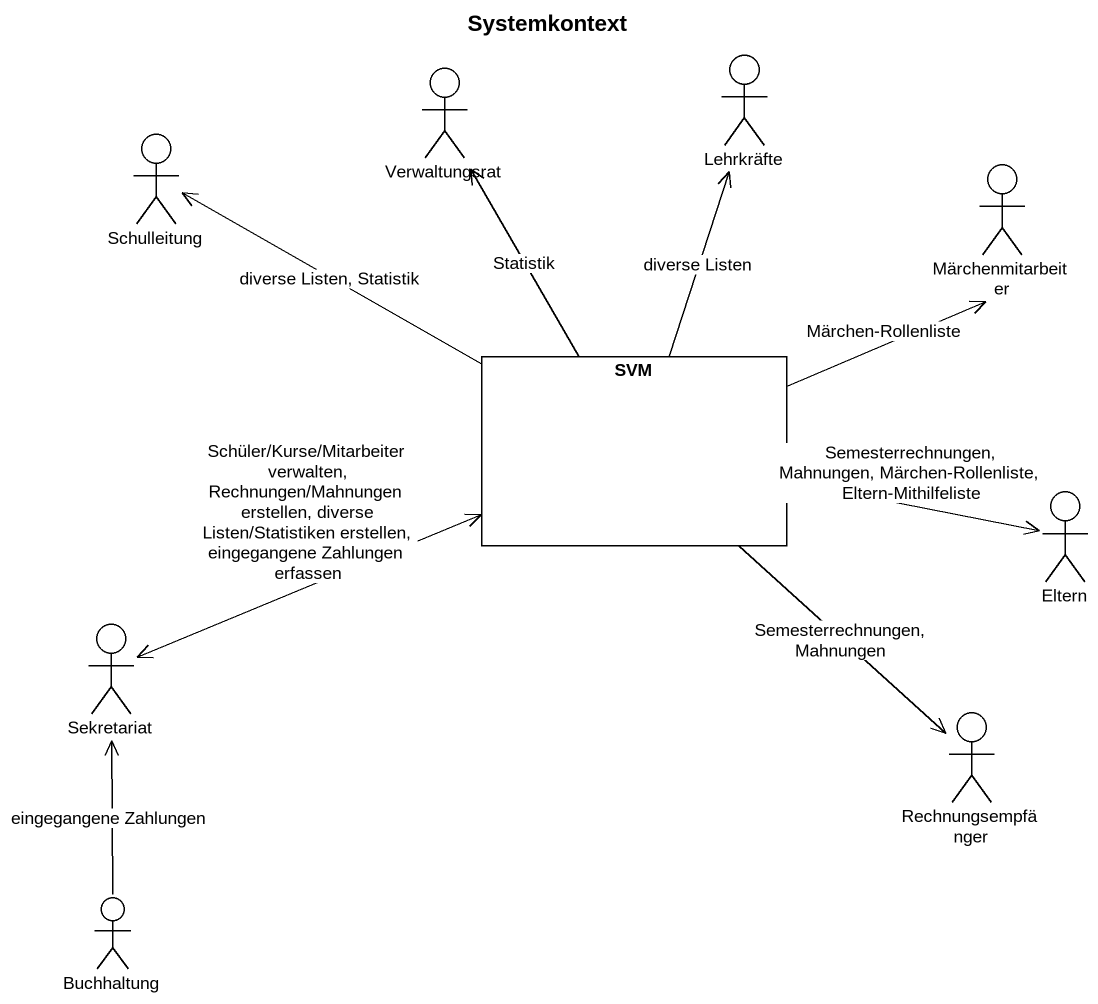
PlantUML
@startuml
title Systemkontext
actor Verwaltungsrat
actor Lehrkräfte
actor Schulleitung
actor Märchenmitarbeiter
rectangle SVM
actor Eltern
actor Sekretariat
actor Rechnungsempfänger
actor Buchhaltung
Schulleitung <-right- SVM : diverse Listen, Statistik
SVM -up-> Verwaltungsrat : Statistik
SVM -up-> Lehrkräfte : diverse Listen
SVM -right-> Märchenmitarbeiter : Märchen-Rollenliste
SVM --> Rechnungsempfänger : Semesterrechnungen, Mahnungen
Eltern <-left- SVM : Semesterrechnungen, Mahnungen, Märchen-Rollenliste, Eltern-Mithilfeliste
Sekretariat <-right-> SVM : Schüler/Kurse/Mitarbeiter verwalten, Rechnungen/Mahnungen erstellen, diverse Listen/Statistiken erstellen, eingegangene Zahlungen erfassen
Buchhaltung -up-> Sekretariat : eingegangene Zahlungen
@enduml
